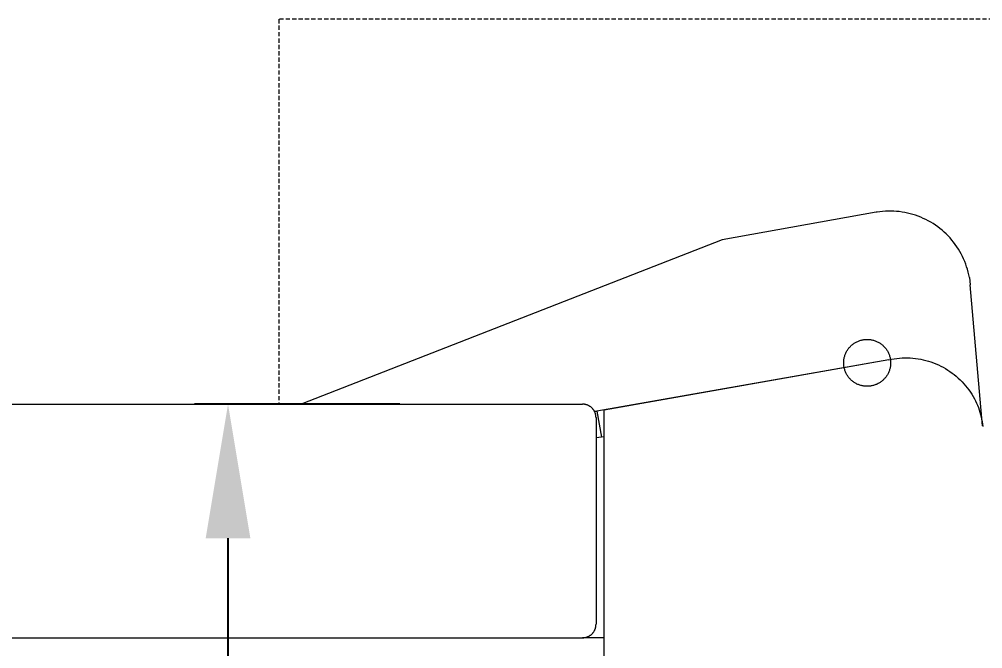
# Model space of a CAD drawing. Header units: millimetres. Extents: x -279 to 4999, y 61 to 3536.
# Drawn here: x 2511.1 to 2798.3, y 1913.9 to 2101.7 of the extents above; entities that cross this region are included whole.
import ezdxf

# ---------------------------------------------------------------- set-up
doc = ezdxf.new("R2010")
doc.units = ezdxf.units.MM
doc.linetypes.add('HIDDEN', pattern=[1.905, 1.27, -0.635])
for name, color, linetype, lineweight in [('ZANO_R', 7, 'Continuous', 0), ('ZANO_R_przerywana', 7, 'HIDDEN', 0), ('ZANO_W', 1, 'Continuous', 0)]:
    doc.layers.add(name, color=color, linetype=linetype, lineweight=lineweight)
doc.styles.add('Arial', font='arial.ttf')
doc.styles.get("Standard").update_dxf_attribs({"font": 'ARIALUNI.TTF'})
doc.dimstyles.new('pl i ang', dxfattribs={"dimtxt": 50, "dimasz": 50, "dimexe": 1.25, "dimexo": 0.625, "dimgap": 10, "dimtad": 1, "dimtoh": 1, "dimtxsty": 'Standard', "dimcen": 2.5, "dimclrd": 1, "dimclre": 1, "dimclrt": 1, "dimadec": 0, "dimazin": 0, "dimtfac": 1, "dimtmove": 0, "dimatfit": 3, "dimfxl": 1, "dimarcsym": 1})

# ---------------------------------------------------------------- blocks, each defined once
blk = doc.blocks.new('*D427')
at = {"layer": 'ZANO_W', "color": 1, "lineweight": -2}
for p, q in [((2624.54, 1986.89), (2563.36, 1986.89)), ((2573.36, 1456.55), (2573.36, 1946.89)), ((2624.54, 1416.55), (2563.36, 1416.55))]:
    blk.add_line(p, q, dxfattribs=at)
at = {"layer": 'ZANO_W', "color": 1}
for points in [[(2580.02, 1946.89), (2566.69, 1946.89), (2573.36, 1986.89)], [(2566.69, 1456.55), (2580.02, 1456.55), (2573.36, 1416.55)]]:
    blk.add_solid(points, dxfattribs=at)
at = {"layer": 'ZANO_W', "color": 1, "insert": (2542.93, 1701.72), "char_height": 40, "attachment_point": 5, "rotation": 90, "style": 'Arial'}
blk.add_mtext('570', dxfattribs=at)

msp = doc.modelspace()

# ---------------------------------------------------------------- linework, layer by layer
at = {"layer": 'ZANO_R'}
for p, q in [((2766.53, 2044.16), (2720.68, 2035.93)), ((2766.84, 2044.21), (2766.53, 2044.16)), ((2767.66, 2044.32), (2766.84, 2044.21)), ((2768.49, 2044.41), (2767.66, 2044.32)), ((2769.31, 2044.47), (2768.49, 2044.41)), ((2770.14, 2044.5), (2769.31, 2044.47)), ((2770.97, 2044.5), (2770.14, 2044.5)), ((2771.8, 2044.47), (2770.97, 2044.5)), ((2772.63, 2044.42), (2771.8, 2044.47)), ((2773.45, 2044.33), (2772.63, 2044.42)), ((2774.28, 2044.22), (2773.45, 2044.33)), ((2775.09, 2044.08), (2774.28, 2044.22)), ((2775.91, 2043.91), (2775.09, 2044.08)), ((2776.71, 2043.72), (2775.91, 2043.91)), ((2777.51, 2043.49), (2776.71, 2043.72)), ((2778.3, 2043.24), (2777.51, 2043.49)), ((2779.08, 2042.96), (2778.3, 2043.24)), ((2779.85, 2042.66), (2779.08, 2042.96)), ((2780.61, 2042.33), (2779.85, 2042.66)), ((2781.36, 2041.97), (2780.61, 2042.33)), ((2782.1, 2041.59), (2781.36, 2041.97)), ((2782.82, 2041.18), (2782.1, 2041.59)), ((2783.53, 2040.75), (2782.82, 2041.18)), ((2784.22, 2040.29), (2783.53, 2040.75)), ((2784.9, 2039.81), (2784.22, 2040.29)), ((2785.56, 2039.31), (2784.9, 2039.81)), ((2786.2, 2038.78), (2785.56, 2039.31)), ((2786.82, 2038.23), (2786.2, 2038.78)), ((2787.43, 2037.67), (2786.82, 2038.23)), ((2788.01, 2037.08), (2787.43, 2037.67)), ((2788.57, 2036.47), (2788.01, 2037.08)), ((2789.12, 2035.84), (2788.57, 2036.47)), ((2720.68, 2035.93), (2595.15, 1986.89)), ((2789.64, 2035.19), (2789.12, 2035.84)), ((2790.13, 2034.53), (2789.64, 2035.19)), ((2790.61, 2033.85), (2790.13, 2034.53)), ((2791.06, 2033.16), (2790.61, 2033.85)), ((2791.49, 2032.44), (2791.06, 2033.16)), ((2791.89, 2031.72), (2791.49, 2032.44)), ((2792.27, 2030.98), (2791.89, 2031.72)), ((2792.62, 2030.23), (2792.27, 2030.98)), ((2792.94, 2029.47), (2792.62, 2030.23)), ((2793.24, 2028.69), (2792.94, 2029.47)), ((2793.51, 2027.91), (2793.24, 2028.69)), ((2793.76, 2027.12), (2793.51, 2027.91)), ((2793.98, 2026.31), (2793.76, 2027.12)), ((2794.17, 2025.51), (2793.98, 2026.31)), ((2794.33, 2024.69), (2794.17, 2025.51)), ((2794.33, 2024.69), (2794.62, 2022.54)), ((2798.3, 1980.39), (2794.62, 2022.54)), ((2759.22, 2004.46), (2759.41, 2004.62)), ((2759.41, 2004.62), (2759.6, 2004.77)), ((2759.6, 2004.77), (2759.79, 2004.91)), ((2759.79, 2004.91), (2759.99, 2005.05)), ((2759.99, 2005.05), (2760.19, 2005.18)), ((2760.19, 2005.18), (2760.4, 2005.3)), ((2760.4, 2005.3), (2760.61, 2005.42)), ((2760.61, 2005.42), (2760.83, 2005.53)), ((2760.83, 2005.53), (2761.05, 2005.63)), ((2761.05, 2005.63), (2761.27, 2005.72)), ((2761.27, 2005.72), (2761.5, 2005.81)), ((2761.5, 2005.81), (2761.73, 2005.88)), ((2761.73, 2005.88), (2761.96, 2005.95)), ((2761.96, 2005.95), (2762.19, 2006.02)), ((2762.19, 2006.02), (2762.43, 2006.07)), ((2762.43, 2006.07), (2762.66, 2006.12)), ((2762.66, 2006.12), (2762.9, 2006.15)), ((2762.9, 2006.15), (2763.14, 2006.18)), ((2763.14, 2006.18), (2763.38, 2006.2)), ((2763.38, 2006.2), (2763.62, 2006.22)), ((2763.62, 2006.22), (2763.87, 2006.22)), ((2763.87, 2006.22), (2764.11, 2006.22)), ((2764.11, 2006.22), (2764.35, 2006.2)), ((2764.35, 2006.2), (2764.59, 2006.18)), ((2764.59, 2006.18), (2764.83, 2006.15)), ((2764.83, 2006.15), (2765.07, 2006.12)), ((2765.07, 2006.12), (2765.31, 2006.07)), ((2765.31, 2006.07), (2765.54, 2006.02)), ((2765.54, 2006.02), (2765.77, 2005.95)), ((2765.77, 2005.95), (2766.01, 2005.88)), ((2766.01, 2005.88), (2766.23, 2005.81)), ((2766.23, 2005.81), (2766.46, 2005.72)), ((2766.46, 2005.72), (2766.68, 2005.63)), ((2766.68, 2005.63), (2766.9, 2005.53)), ((2766.9, 2005.53), (2767.12, 2005.42)), ((2767.12, 2005.42), (2767.33, 2005.3)), ((2767.33, 2005.3), (2767.54, 2005.18)), ((2767.54, 2005.18), (2767.74, 2005.05)), ((2767.74, 2005.05), (2767.94, 2004.91)), ((2767.94, 2004.91), (2768.14, 2004.77)), ((2768.14, 2004.77), (2768.32, 2004.62)), ((2768.32, 2004.62), (2768.51, 2004.46)), ((2757.32, 2001.7), (2757.41, 2001.93)), ((2757.41, 2001.93), (2757.51, 2002.15)), ((2757.51, 2002.15), (2757.61, 2002.37)), ((2757.61, 2002.37), (2757.72, 2002.58)), ((2757.72, 2002.58), (2757.84, 2002.79)), ((2757.84, 2002.79), (2757.97, 2002.99)), ((2757.97, 2002.99), (2758.11, 2003.2)), ((2758.11, 2003.2), (2758.25, 2003.39)), ((2758.25, 2003.39), (2758.39, 2003.58)), ((2758.39, 2003.58), (2758.55, 2003.77)), ((2758.55, 2003.77), (2758.71, 2003.95)), ((2758.71, 2003.95), (2758.87, 2004.13)), ((2758.87, 2004.13), (2759.05, 2004.3)), ((2759.05, 2004.3), (2759.22, 2004.46)), ((2768.51, 2004.46), (2768.69, 2004.3)), ((2768.69, 2004.3), (2768.86, 2004.13)), ((2768.86, 2004.13), (2769.02, 2003.95)), ((2769.02, 2003.95), (2769.18, 2003.77)), ((2769.18, 2003.77), (2769.34, 2003.58)), ((2769.34, 2003.58), (2769.49, 2003.39)), ((2769.49, 2003.39), (2769.63, 2003.2)), ((2769.63, 2003.2), (2769.76, 2002.99)), ((2769.76, 2002.99), (2769.89, 2002.79)), ((2769.89, 2002.79), (2770.01, 2002.58)), ((2770.01, 2002.58), (2770.12, 2002.37)), ((2770.12, 2002.37), (2770.22, 2002.15)), ((2770.22, 2002.15), (2770.32, 2001.93)), ((2770.32, 2001.93), (2770.41, 2001.7)), ((2770.38, 2000.17), (2683.29, 1984.85)), ((2770.38, 2000.16), (2685.46, 1985.15)), ((2756.87, 1999.34), (2756.88, 1999.58)), ((2756.87, 1999.1), (2756.87, 1999.34)), ((2756.88, 1998.86), (2756.87, 1999.1)), ((2756.88, 1999.58), (2756.89, 1999.82)), ((2756.89, 1998.62), (2756.88, 1998.86)), ((2756.89, 1999.82), (2756.92, 2000.06)), ((2756.92, 2000.06), (2756.95, 2000.3)), ((2756.95, 2000.3), (2756.99, 2000.54)), ((2756.99, 2000.54), (2757.04, 2000.78)), ((2757.04, 2000.78), (2757.1, 2001.01)), ((2757.1, 2001.01), (2757.17, 2001.24)), ((2757.17, 2001.24), (2757.24, 2001.47)), ((2757.24, 2001.47), (2757.32, 2001.7)), ((2770.38, 2000.17), (2771.16, 2000.33)), ((2770.38, 2000.16), (2770.38, 2000.17)), ((2770.41, 2001.7), (2770.49, 2001.47)), ((2770.49, 2001.47), (2770.57, 2001.24)), ((2770.57, 2001.24), (2770.63, 2001.01)), ((2770.63, 2001.01), (2770.69, 2000.78)), ((2770.69, 2000.78), (2770.74, 2000.54)), ((2770.74, 2000.54), (2770.78, 2000.3)), ((2770.78, 2000.3), (2770.81, 2000.06)), ((2770.81, 2000.06), (2770.84, 1999.82)), ((2770.84, 1999.82), (2770.86, 1999.58)), ((2770.86, 1998.86), (2770.84, 1998.62)), ((2770.86, 1999.58), (2770.86, 1999.34)), ((2770.86, 1999.34), (2770.86, 1999.1)), ((2770.86, 1999.1), (2770.86, 1998.86)), ((2771.16, 2000.33), (2771.94, 2000.46)), ((2771.94, 2000.46), (2772.73, 2000.56)), ((2772.73, 2000.56), (2773.51, 2000.64)), ((2773.51, 2000.64), (2774.3, 2000.69)), ((2774.3, 2000.69), (2775.1, 2000.72)), ((2775.1, 2000.72), (2775.89, 2000.71)), ((2775.89, 2000.71), (2776.68, 2000.68)), ((2776.68, 2000.68), (2777.47, 2000.62)), ((2777.47, 2000.62), (2778.26, 2000.54)), ((2778.26, 2000.54), (2779.05, 2000.43)), ((2779.05, 2000.43), (2779.83, 2000.29)), ((2779.83, 2000.29), (2780.6, 2000.13)), ((2780.6, 2000.13), (2781.37, 1999.94)), ((2781.37, 1999.94), (2782.13, 1999.72)), ((2782.13, 1999.72), (2782.89, 1999.48)), ((2782.89, 1999.48), (2783.63, 1999.21)), ((2783.63, 1999.21), (2784.37, 1998.92)), ((2784.37, 1998.92), (2785.1, 1998.6)), ((2756.92, 1998.38), (2756.89, 1998.62)), ((2756.95, 1998.14), (2756.92, 1998.38)), ((2756.99, 1997.9), (2756.95, 1998.14)), ((2757.04, 1997.66), (2756.99, 1997.9)), ((2757.1, 1997.43), (2757.04, 1997.66)), ((2757.17, 1997.19), (2757.1, 1997.43)), ((2757.24, 1996.96), (2757.17, 1997.19)), ((2757.32, 1996.74), (2757.24, 1996.96)), ((2757.41, 1996.51), (2757.32, 1996.74)), ((2757.51, 1996.29), (2757.41, 1996.51)), ((2757.61, 1996.07), (2757.51, 1996.29)), ((2757.72, 1995.86), (2757.61, 1996.07)), ((2770.12, 1996.07), (2770.01, 1995.86)), ((2770.22, 1996.29), (2770.12, 1996.07)), ((2770.32, 1996.51), (2770.22, 1996.29)), ((2770.41, 1996.74), (2770.32, 1996.51)), ((2770.49, 1996.96), (2770.41, 1996.74)), ((2770.57, 1997.19), (2770.49, 1996.96)), ((2770.63, 1997.43), (2770.57, 1997.19)), ((2770.69, 1997.66), (2770.63, 1997.43)), ((2770.74, 1997.9), (2770.69, 1997.66)), ((2770.78, 1998.14), (2770.74, 1997.9)), ((2770.81, 1998.38), (2770.78, 1998.14)), ((2770.84, 1998.62), (2770.81, 1998.38)), ((2785.1, 1998.6), (2785.81, 1998.26)), ((2785.81, 1998.26), (2786.51, 1997.89)), ((2786.51, 1997.89), (2787.2, 1997.5)), ((2787.2, 1997.5), (2787.88, 1997.08)), ((2787.88, 1997.08), (2788.54, 1996.65)), ((2788.54, 1996.65), (2789.19, 1996.19)), ((2789.19, 1996.19), (2789.82, 1995.71)), ((2757.84, 1995.65), (2757.72, 1995.86)), ((2757.97, 1995.44), (2757.84, 1995.65)), ((2758.11, 1995.24), (2757.97, 1995.44)), ((2758.25, 1995.05), (2758.11, 1995.24)), ((2758.39, 1994.86), (2758.25, 1995.05)), ((2758.55, 1994.67), (2758.39, 1994.86)), ((2758.71, 1994.49), (2758.55, 1994.67)), ((2758.87, 1994.31), (2758.71, 1994.49)), ((2759.05, 1994.14), (2758.87, 1994.31)), ((2759.22, 1993.98), (2759.05, 1994.14)), ((2759.41, 1993.82), (2759.22, 1993.98)), ((2759.6, 1993.67), (2759.41, 1993.82)), ((2759.79, 1993.53), (2759.6, 1993.67)), ((2759.99, 1993.39), (2759.79, 1993.53)), ((2760.19, 1993.26), (2759.99, 1993.39)), ((2760.4, 1993.14), (2760.19, 1993.26)), ((2760.61, 1993.02), (2760.4, 1993.14)), ((2767.33, 1993.14), (2767.12, 1993.02)), ((2767.54, 1993.26), (2767.33, 1993.14)), ((2767.74, 1993.39), (2767.54, 1993.26)), ((2767.94, 1993.53), (2767.74, 1993.39)), ((2768.14, 1993.67), (2767.94, 1993.53)), ((2768.32, 1993.82), (2768.14, 1993.67)), ((2768.51, 1993.98), (2768.32, 1993.82)), ((2768.69, 1994.14), (2768.51, 1993.98)), ((2768.86, 1994.31), (2768.69, 1994.14)), ((2769.02, 1994.49), (2768.86, 1994.31)), ((2769.18, 1994.67), (2769.02, 1994.49)), ((2769.34, 1994.86), (2769.18, 1994.67)), ((2769.49, 1995.05), (2769.34, 1994.86)), ((2769.63, 1995.24), (2769.49, 1995.05)), ((2769.76, 1995.44), (2769.63, 1995.24)), ((2769.89, 1995.65), (2769.76, 1995.44)), ((2770.01, 1995.86), (2769.89, 1995.65)), ((2789.82, 1995.71), (2790.43, 1995.21)), ((2790.43, 1995.21), (2791.03, 1994.68)), ((2791.03, 1994.68), (2791.6, 1994.14)), ((2791.6, 1994.14), (2792.16, 1993.58)), ((2792.16, 1993.58), (2792.7, 1993)), ((2760.83, 1992.91), (2760.61, 1993.02)), ((2761.05, 1992.81), (2760.83, 1992.91)), ((2761.27, 1992.72), (2761.05, 1992.81)), ((2761.5, 1992.63), (2761.27, 1992.72)), ((2761.73, 1992.55), (2761.5, 1992.63)), ((2761.96, 1992.48), (2761.73, 1992.55)), ((2762.19, 1992.42), (2761.96, 1992.48)), ((2762.43, 1992.37), (2762.19, 1992.42)), ((2762.66, 1992.32), (2762.43, 1992.37)), ((2762.9, 1992.29), (2762.66, 1992.32)), ((2763.14, 1992.26), (2762.9, 1992.29)), ((2763.38, 1992.24), (2763.14, 1992.26)), ((2763.62, 1992.22), (2763.38, 1992.24)), ((2763.87, 1992.22), (2763.62, 1992.22)), ((2764.11, 1992.22), (2763.87, 1992.22)), ((2764.35, 1992.24), (2764.11, 1992.22)), ((2764.59, 1992.26), (2764.35, 1992.24)), ((2764.83, 1992.29), (2764.59, 1992.26)), ((2765.07, 1992.32), (2764.83, 1992.29)), ((2765.31, 1992.37), (2765.07, 1992.32)), ((2765.54, 1992.42), (2765.31, 1992.37)), ((2765.77, 1992.48), (2765.54, 1992.42)), ((2766.01, 1992.55), (2765.77, 1992.48)), ((2766.23, 1992.63), (2766.01, 1992.55)), ((2766.46, 1992.72), (2766.23, 1992.63)), ((2766.68, 1992.81), (2766.46, 1992.72)), ((2766.9, 1992.91), (2766.68, 1992.81)), ((2767.12, 1993.02), (2766.9, 1992.91)), ((2792.7, 1993), (2793.22, 1992.4)), ((2793.22, 1992.4), (2793.72, 1991.78)), ((2793.72, 1991.78), (2794.2, 1991.15)), ((2794.2, 1991.15), (2794.65, 1990.5)), ((2794.65, 1990.5), (2795.09, 1989.84)), ((2795.09, 1989.84), (2795.5, 1989.16)), ((2795.5, 1989.16), (2795.84, 1988.52)), ((2795.84, 1988.52), (2796.17, 1987.88)), ((2796.17, 1987.88), (2796.48, 1987.22)), ((188.36, 1986.89), (2679.05, 1986.89)), ((2679.18, 1986.89), (2679.05, 1986.89)), ((2679.32, 1986.88), (2679.18, 1986.89)), ((2679.46, 1986.87), (2679.32, 1986.88)), ((2679.59, 1986.86), (2679.46, 1986.87)), ((2679.73, 1986.83), (2679.59, 1986.86)), ((2679.86, 1986.81), (2679.73, 1986.83)), ((2679.99, 1986.78), (2679.86, 1986.81)), ((2680.13, 1986.74), (2679.99, 1986.78)), ((2680.26, 1986.71), (2680.13, 1986.74)), ((2680.39, 1986.66), (2680.26, 1986.71)), ((2680.51, 1986.61), (2680.39, 1986.66)), ((2680.64, 1986.56), (2680.51, 1986.61)), ((2680.76, 1986.5), (2680.64, 1986.56)), ((2680.89, 1986.44), (2680.76, 1986.5)), ((2681.01, 1986.38), (2680.89, 1986.44)), ((2681.12, 1986.31), (2681.01, 1986.38)), ((2681.24, 1986.24), (2681.12, 1986.31)), ((2681.35, 1986.16), (2681.24, 1986.24)), ((2681.46, 1986.08), (2681.35, 1986.16)), ((2681.57, 1986), (2681.46, 1986.08)), ((2681.67, 1985.91), (2681.57, 1986)), ((2681.78, 1985.82), (2681.67, 1985.91)), ((2681.87, 1985.72), (2681.78, 1985.82)), ((2681.97, 1985.62), (2681.87, 1985.72)), ((2682.06, 1985.52), (2681.97, 1985.62)), ((2682.15, 1985.42), (2682.06, 1985.52)), ((2682.23, 1985.31), (2682.15, 1985.42)), ((2682.31, 1985.2), (2682.23, 1985.31)), ((2682.39, 1985.09), (2682.31, 1985.2)), ((2682.46, 1984.97), (2682.39, 1985.09)), ((2682.53, 1984.85), (2682.46, 1984.97)), ((2682.6, 1984.73), (2682.53, 1984.85)), ((2682.56, 1984.8), (2683.29, 1984.85)), ((2682.66, 1984.61), (2682.6, 1984.73)), ((2682.71, 1984.49), (2682.66, 1984.61)), ((2682.77, 1984.36), (2682.71, 1984.49)), ((2683.29, 1984.85), (2684.68, 1977.01)), ((2685.46, 1763.4), (2685.46, 1985.15)), ((2796.48, 1987.22), (2796.76, 1986.56)), ((2796.76, 1986.56), (2797.02, 1985.88)), ((2797.02, 1985.88), (2797.26, 1985.2)), ((2797.26, 1985.2), (2797.48, 1984.51)), ((2797.48, 1984.51), (2797.68, 1983.81)), ((2682.82, 1984.23), (2682.77, 1984.36)), ((2682.86, 1984.1), (2682.82, 1984.23)), ((2682.9, 1983.97), (2682.86, 1984.1)), ((2682.93, 1983.84), (2682.9, 1983.97)), ((2682.96, 1983.71), (2682.93, 1983.84)), ((2682.99, 1983.57), (2682.96, 1983.71)), ((2683.01, 1983.44), (2682.99, 1983.57)), ((2683.03, 1983.3), (2683.01, 1983.44)), ((2683.04, 1983.17), (2683.03, 1983.3)), ((2683.04, 1983.03), (2683.04, 1983.17)), ((2683.05, 1982.89), (2683.04, 1983.03)), ((2683.05, 1982.89), (2683.05, 1921.22)), ((2797.68, 1983.81), (2797.85, 1983.11)), ((2797.85, 1983.11), (2798, 1982.4)), ((2798, 1982.4), (2798.13, 1981.69)), ((2798.13, 1981.69), (2798.23, 1980.97)), ((2798.23, 1980.97), (2798.31, 1980.25)), ((2684.68, 1977.01), (2683.05, 1976.89)), ((2685.46, 1977.15), (2684.68, 1977.01)), ((2681.87, 1918.39), (2681.97, 1918.49)), ((2681.97, 1918.49), (2682.06, 1918.59)), ((2682.06, 1918.59), (2682.15, 1918.7)), ((2682.15, 1918.7), (2682.23, 1918.8)), ((2682.23, 1918.8), (2682.31, 1918.91)), ((2682.31, 1918.91), (2682.39, 1919.03)), ((2682.39, 1919.03), (2682.46, 1919.14)), ((2682.46, 1919.14), (2682.53, 1919.26)), ((2682.53, 1919.26), (2682.6, 1919.38)), ((2682.6, 1919.38), (2682.66, 1919.5)), ((2682.66, 1919.5), (2682.71, 1919.63)), ((2682.71, 1919.63), (2682.77, 1919.75)), ((2682.77, 1919.75), (2682.82, 1919.88)), ((2682.82, 1919.88), (2682.86, 1920.01)), ((2682.86, 1920.01), (2682.9, 1920.14)), ((2682.9, 1920.14), (2682.93, 1920.27)), ((2682.93, 1920.27), (2682.96, 1920.41)), ((2682.96, 1920.41), (2682.99, 1920.54)), ((2682.99, 1920.54), (2683.01, 1920.67)), ((2683.01, 1920.67), (2683.03, 1920.81)), ((2683.03, 1920.81), (2683.04, 1920.95)), ((2683.04, 1921.08), (2683.05, 1921.22)), ((2683.04, 1920.95), (2683.04, 1921.08)), ((188.36, 1917.22), (2679.05, 1917.22)), ((2685.46, 1917.22), (2679.05, 1917.22)), ((2679.05, 1917.22), (2679.18, 1917.22)), ((2679.18, 1917.22), (2679.32, 1917.23)), ((2679.32, 1917.23), (2679.46, 1917.24)), ((2679.46, 1917.24), (2679.59, 1917.26)), ((2679.59, 1917.26), (2679.73, 1917.28)), ((2679.73, 1917.28), (2679.86, 1917.3)), ((2679.86, 1917.3), (2679.99, 1917.33)), ((2679.99, 1917.33), (2680.13, 1917.37)), ((2680.13, 1917.37), (2680.26, 1917.41)), ((2680.26, 1917.41), (2680.39, 1917.45)), ((2680.39, 1917.45), (2680.51, 1917.5)), ((2680.51, 1917.5), (2680.64, 1917.55)), ((2680.64, 1917.55), (2680.76, 1917.61)), ((2680.76, 1917.61), (2680.89, 1917.67)), ((2680.89, 1917.67), (2681.01, 1917.73)), ((2681.01, 1917.73), (2681.12, 1917.8)), ((2681.12, 1917.8), (2681.24, 1917.87)), ((2681.24, 1917.87), (2681.35, 1917.95)), ((2681.35, 1917.95), (2681.46, 1918.03)), ((2681.46, 1918.03), (2681.57, 1918.12)), ((2681.57, 1918.12), (2681.67, 1918.2)), ((2681.67, 1918.2), (2681.78, 1918.3)), ((2681.78, 1918.3), (2681.87, 1918.39))]:
    msp.add_line(p, q, dxfattribs=at)
at = {"layer": 'ZANO_R_przerywana'}
for p, q in [((2588.54, 2101.72), (2588.54, 1986.89)), ((2938.54, 2101.72), (2588.54, 2101.72))]:
    msp.add_line(p, q, dxfattribs=at)

# ---------------------------------------------------------------- dimensions: what is measured, and where the dimension line sits
at = {"layer": 'ZANO_W'}
dim = msp.add_linear_dim(base=(2573.36, 1986.89), p1=(2634.54, 1416.55), p2=(2634.54, 1986.89), angle=90, dimstyle='pl i ang', override={"dimtxt": 40, "dimasz": 40, "dimexe": 10, "dimexo": 10, "dimtoh": 0, "dimdec": 0, "dimtxsty": 'Arial', "dimtdec": 0, "dimtmove": 1}, dxfattribs=at)
dim.commit()
dim.dimension.update_dxf_attribs({"geometry": '*D427', "text_midpoint": (2542.93, 1701.72)})

doc.saveas('drawing.dxf')
